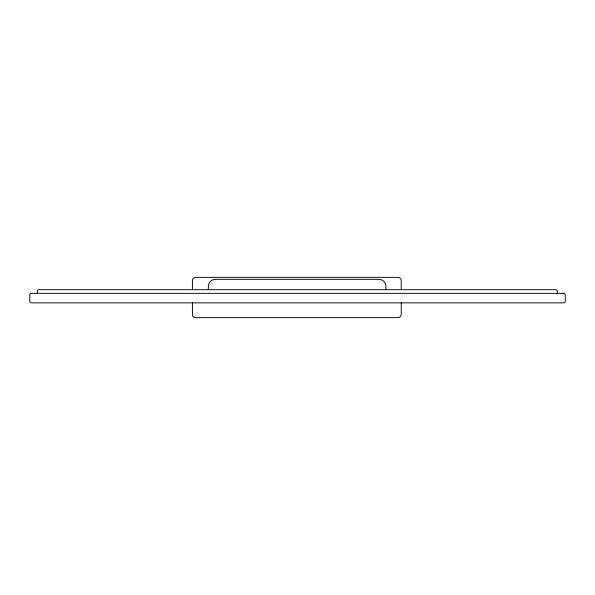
<?xml version="1.0" encoding="UTF-8"?>
<svg xmlns="http://www.w3.org/2000/svg" width="595" height="595" viewBox="0 0 595 595"><rect width="100%" height="100%" fill="white"/><g stroke="black" fill="none" stroke-linecap="round" stroke-linejoin="round"><path stroke-width="0.89" d="M557.27 293.357L557.27 291.379A1.688 1.688 0 0 0 555.581 289.691L39.01 289.691A1.688 1.688 0 0 0 37.321 291.379L37.321 293.357M401.216 289.691L401.216 280.595A3.228 3.228 0 0 0 397.988 277.367L195.636 277.367A3.228 3.228 0 0 0 192.408 280.595L192.408 289.691M401.216 302.87L401.216 314.405A3.228 3.228 0 0 1 397.988 317.633L195.636 317.633A3.228 3.228 0 0 1 192.408 314.405L192.408 302.87M385.962 289.691L385.962 286.284A6.932 6.932 0 0 0 379.03 279.353L215.264 279.353A6.932 6.932 0 0 0 208.339 286.284L208.339 289.691M563.517 293.357L31.483 293.357A1.733 1.733 0 0 0 29.75 295.09L29.75 301.13A1.733 1.733 0 0 0 31.483 302.87L563.517 302.87A1.733 1.733 0 0 0 565.25 301.13L565.25 295.09A1.733 1.733 0 0 0 563.517 293.357"/></g></svg>
